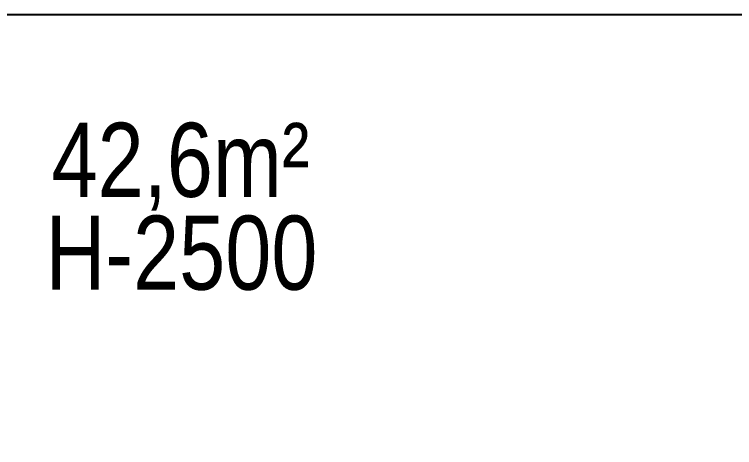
# Model space of a CAD drawing. Header units: millimetres. Extents: x -5884 to 5559, y -2544 to 2548.
# Drawn here: x -3151 to -723, y 1086 to 2548 of the extents above; entities that cross this region are included whole.
import ezdxf

# ---------------------------------------------------------------- set-up
doc = ezdxf.new("R2010")
doc.units = ezdxf.units.MM
for name, color, linetype in [('DIKOM_ЗОНА', 90, 'Continuous'), ('DIKOM_РАЗМЕР_ЗОНА', 7, 'Continuous'), ('DIKOM_РАЗМЕР_ОБЪЕКТА', 7, 'Continuous')]:
    doc.layers.add(name, color=color, linetype=linetype)
doc.styles.add('style1', font='arialbd.ttf', dxfattribs={"width": 0.8})
doc.dimstyles.new('1-50', dxfattribs={"dimtxt": 300, "dimasz": 200, "dimexe": 100, "dimexo": 0, "dimgap": 100, "dimtad": 1, "dimtoh": 1, "dimtxsty": 'style1', "dimcen": 200, "dimclrd": 7, "dimclre": 7, "dimclrt": 7, "dimadec": 1, "dimazin": 2, "dimtfac": 1, "dimtmove": 0, "dimatfit": 2, "dimfxl": 0, "dimlwd": 25, "dimlwe": 18, "dimarcsym": 0})

# ---------------------------------------------------------------- blocks, each defined once
blk = doc.blocks.new('*D2')
at = {"layer": 'Defpoints', "color": 0, "transparency": 16777216}
for p in [(-5434.5, 2547.6), (-1379.7, 2547.6), (-1379.7, -1870.9)]:
    blk.add_point(p, dxfattribs=at)
at = {"layer": 'DIKOM_РАЗМЕР_ЗОНА', "color": 7, "lineweight": 18, "transparency": 16777216}
for p, q in [((-1379.7, 2547.6), (-5534.5, 2547.6)), ((-1379.7, -1870.9), (-5534.5, -1870.9))]:
    blk.add_line(p, q, dxfattribs=at)
at = {"layer": 'DIKOM_РАЗМЕР_ЗОНА', "color": 7, "lineweight": 25, "transparency": 16777216}
blk.add_line((-5434.5, -1670.9), (-5434.5, 2347.6), dxfattribs=at)
at = {"layer": 'DIKOM_РАЗМЕР_ЗОНА', "color": 7, "transparency": 16777216}
for points in [[(-5467.8, 2347.6), (-5401.1, 2347.6), (-5434.5, 2547.6)], [(-5467.8, -1670.9), (-5401.1, -1670.9), (-5434.5, -1870.9)]]:
    blk.add_solid(points, dxfattribs=at)
at = {"layer": 'DIKOM_РАЗМЕР_ЗОНА', "color": 7, "transparency": 16777216, "insert": (-5687.6, 426.7), "char_height": 300, "attachment_point": 5, "rotation": 90, "style": 'style1'}
blk.add_mtext('{\\fArial|b0|i0|c204|p34;4400}', dxfattribs=at)

msp = doc.modelspace()

# ---------------------------------------------------------------- linework, layer by layer
at = {"layer": 'DIKOM_ЗОНА', "color": 3}
msp.add_line((-4076.992, 2547.575), (4558.848, 2547.575), dxfattribs=at)

# ---------------------------------------------------------------- texts
at = {"layer": 'DIKOM_РАЗМЕР_ОБЪЕКТА', "insert": (-3025.624, 2181.987), "char_height": 250, "attachment_point": 1, "style": 'style1'}
msp.add_mtext_dynamic_manual_height_columns('{\\fArial|b0|i0|c204|p34;42,6m²}', width=1076.38851, gutter_width=20, heights=[0], dxfattribs=at)
at = {"layer": 'DIKOM_РАЗМЕР_ОБЪЕКТА', "insert": (-3045.641, 1868.843), "char_height": 250, "width": 1070.65402, "attachment_point": 1, "style": 'style1'}
msp.add_mtext('{\\fArial|b0|i0|c204|p34;H-2500}', dxfattribs=at)

# ---------------------------------------------------------------- dimensions: what is measured, and where the dimension line sits
at = {"layer": 'DIKOM_РАЗМЕР_ЗОНА', "color": 3}
dim = msp.add_linear_dim(base=(-5434.464, 2547.575), p1=(-1379.727, -1870.923), p2=(-1379.727, 2547.575), angle=90, text='{\\fArial|b0|i0|c204|p34;4400}', dimstyle='1-50', dxfattribs=at)
dim.commit()
dim.dimension.update_dxf_attribs({"geometry": '*D2', "text_midpoint": (-5434.464, 426.683), "dimtype": 160})

doc.saveas('drawing.dxf')
